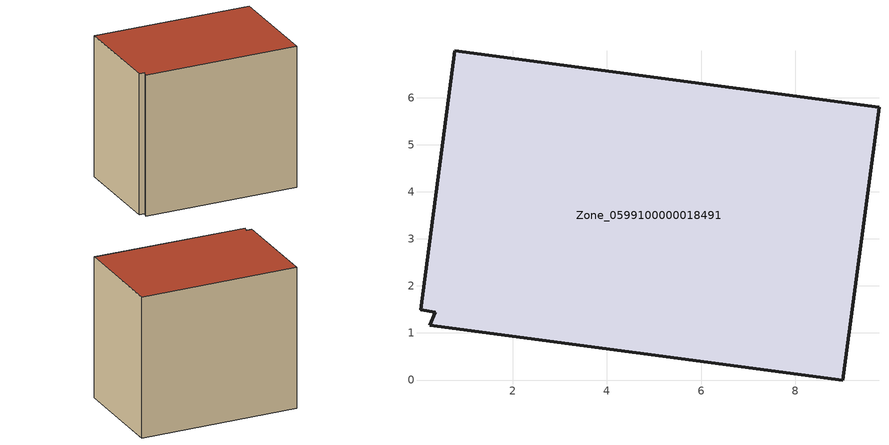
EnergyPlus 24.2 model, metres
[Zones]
Zone_0599100000018491
 floor ground (C_G): 0.23,1.17 0.36,1.44 0.04,1.5 0.77,6.99 9.78,5.79 9.01,0 z0
 wall outside (C_F): 9.01,0 9.78,5.79 0.77,6.99 0.04,1.5 0.36,1.44 0.23,1.17 9.01,0 z0:8.14
 roof outside (C_R): 0.36,1.44 0.23,1.17 9.01,0 9.78,5.79 0.77,6.99 0.04,1.5 z8.14
[BUILDING]
Pand.0599100000018491: North Axis=0; Terrain=City; Loads Convergence Tolerance Value=0.04; Temperature Convergence Tolerance Value=0.4; Solar Distribution=FullExterior; Maximum Number of Warmup Days=25; Minimum Number of Warmup Days=1
[Site:Location]
Rotterdam.The.Hague.AP_ZH_NLD Design_Conditions: Latitude=51.96; Longitude=4.45; Time Zone=1; Elevation=-4.5
[SITE:GROUNDTEMPERATURE:BUILDINGSURFACE]
18, 18, 18, 18, 18, 18, 18, 18, 18, 18, 18, 18
[MATERIAL] Thermal Absorptance=0.9; Solar Absorptance=0.7; Visible Absorptance=0.7
Name | Roughness | Thickness | Conductivity | Density | Specific Heat
G.TI.1946 | MediumSmooth | 0.15 | 1 | 540 | 1210
F.TI.1946 | Rough | 0.3 | 0.857143 | 1920 | 840
R.TI.1946 | MediumRough | 0.2 | 0.1 | 1500 | 1000
[CONSTRUCTION]
C_G: G.TI.1946
C_F: F.TI.1946
C_R: R.TI.1946
[ZONE]
Zone_0599100000018491: Type=1; Multiplier=1; Ceiling Height=Autocalculate; Volume=Autocalculate; Floor Area=autocalculate; Part of Total Floor Area=Yes
[ZONEINFILTRATION:DESIGNFLOWRATE]
Infil_Zone_0599100000018491: Zone or ZoneList or Space or SpaceList=Zone_0599100000018491; Schedule=AlwaysOn; Design Flow Rate Calculation Method=Flow/Area; Flow Rate per Floor Area=0.003; Constant Term Coefficient=1; Temperature Term Coefficient=0; Velocity Term Coefficient=0; Velocity Squared Term Coefficient=0
[HVACTEMPLATE:ZONE:IDEALLOADSAIRSYSTEM]
Zone_0599100000018491: Maximum Heating Supply Air Temperature=50; Minimum Cooling Supply Air Temperature=13; Maximum Heating Supply Air Humidity Ratio=0.0156; Minimum Cooling Supply Air Humidity Ratio=0.0077; Heating Limit=NoLimit; Cooling Limit=NoLimit; Dehumidification Control Type=ConstantSensibleHeatRatio; Cooling Sensible Heat Ratio=0.7; Dehumidification Setpoint=60; Humidification Control Type=None; Humidification Setpoint=30; Outdoor Air Method=None; Outdoor Air Flow Rate per Person=0.00944; Outdoor Air Flow Rate per Zone Floor Area=0; Outdoor Air Flow Rate per Zone=0; Demand Controlled Ventilation Type=None; Outdoor Air Economizer Type=NoEconomizer; Heat Recovery Type=None; Sensible Heat Recovery Effectiveness=0.7; Latent Heat Recovery Effectiveness=0.65
[ZONECONTROL:THERMOSTAT]
ThermostatControl_Zone_0599100000018491: Zone or ZoneList=Zone_0599100000018491; Control Type Schedule=DualSetpointControlType; Control 1=Thermostat_Zone_0599100000018491; Temperature Difference Between Cutout And Setpoint=0
[THERMOSTATSETPOINT:DUALSETPOINT]
Thermostat_Zone_0599100000018491: Heating Setpoint Temperature Schedule=HeatingSetpoint_Zone_0599100000018491; Cooling Setpoint Temperature Schedule=CoolingSetpoint_Zone_0599100000018491
[SCHEDULE:COMPACT]
HeatingSetpoint_Zone_0599100000018491: Through: 12/31, For: AllDays, Until: 24:00, 21
CoolingSetpoint_Zone_0599100000018491: Through: 12/31, For: AllDays, Until: 24:00, 24
DualSetpointControlType: Through: 12/31, For: AllDays, Until: 24:00, 4
AlwaysOn: Through: 12/31, For: AllDays, Until: 24:00, 1
